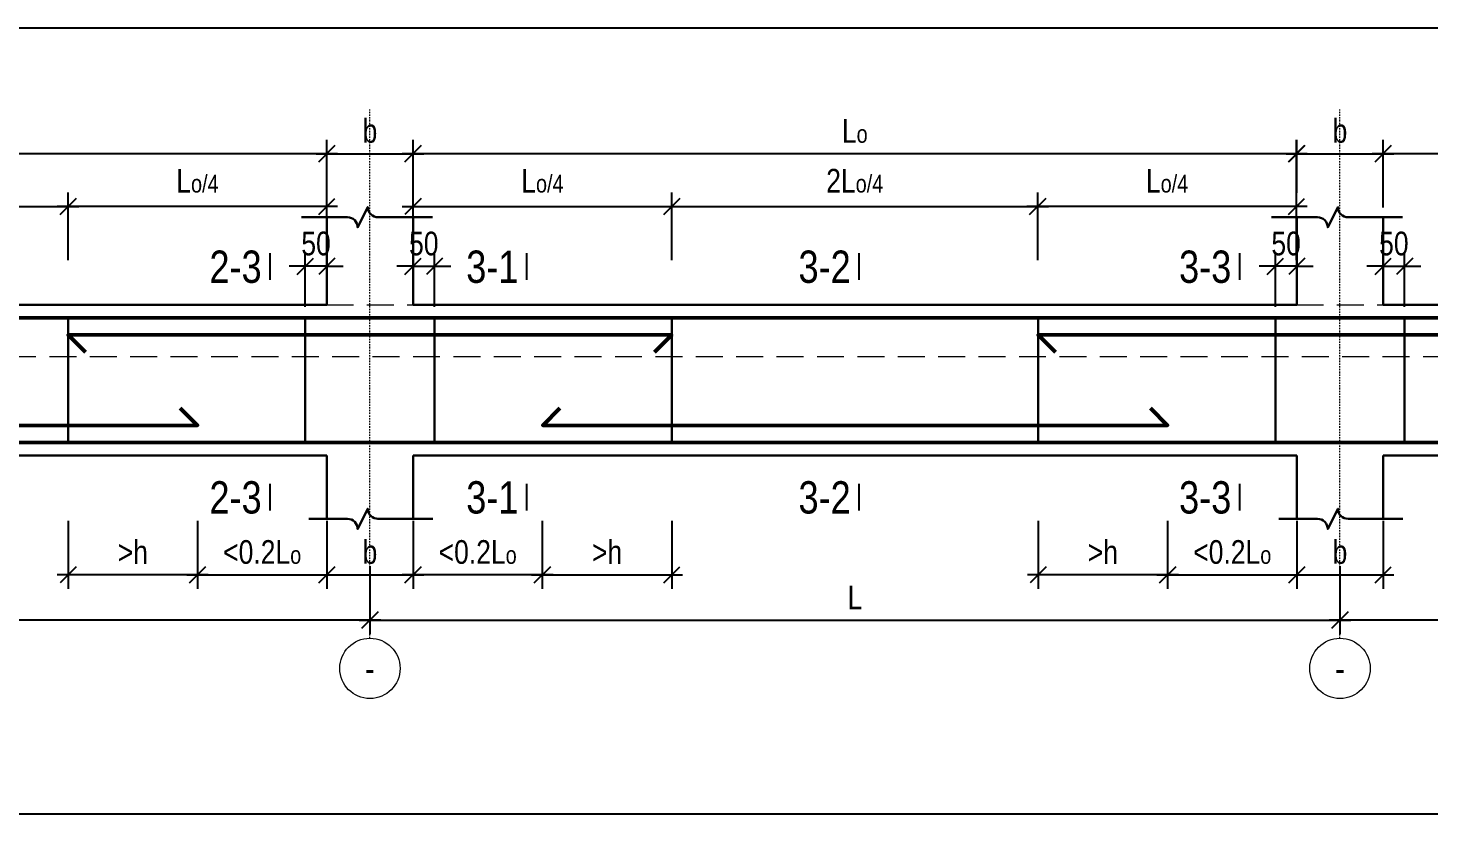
# Model space of a CAD drawing. Header units: millimetres. Extents: x -205508 to -110432, y 549193 to 571297.
# Drawn here: x -152762 to -149511, y 558925 to 560750 of the extents above; entities that cross this region are included whole.
import ezdxf
from ezdxf.enums import TextEntityAlignment as Align

# ---------------------------------------------------------------- set-up
doc = ezdxf.new("R2010")
doc.units = ezdxf.units.MM
doc.header["$LTSCALE"] = 25
doc.header["$MEASUREMENT"] = 0
doc.header["$PDSIZE"] = 50
for name, pattern in [('AUDIT_I_131119094342-0', [0]), ('CENTER2', [28.575, 19.05, -3.175, 3.175, -3.175]), ('DASHDOT', [1, 0.5, -0.25, 0, -0.25]), ('DASHED2', [0.375, 0.25, -0.125])]:
    doc.linetypes.add(name, pattern=pattern)
for name, color, linetype in [('AC', 200, 'Continuous'), ('dai', 3, 'AUDIT_I_131119094342-0'), ('khung', 6, 'Continuous'), ('kich thuoc', 251, 'Continuous'), ('TRUC', 8, 'CENTER2')]:
    doc.layers.add(name, color=color, linetype=linetype)
for name, color, linetype, lineweight in [('DCE_MCZiCZac', 250, 'Continuous', 13), ('S-Beam-Hidden', 14, 'DASHED2', 5), ('S-Boundary', 2, 'Continuous', 30), ('S-Grid line', 146, 'DASHDOT', 20), ('S-hoops', 3, 'Continuous', 30), ('S-Notes', 7, 'Continuous', 20), ('S-Rebar-B', 4, 'Continuous', 50)]:
    doc.layers.add(name, color=color, linetype=linetype, lineweight=lineweight)
doc.styles.add('roman', font='vnih____.shx', dxfattribs={"width": 0.8})
doc.styles.add('Simplex', font='arial.ttf', dxfattribs={"width": 0.8})
doc.styles.add('Simplex- GCC', font='arial.ttf', dxfattribs={"width": 0.8})
doc.styles.add('simplex1', font='simplex.shx', dxfattribs={"width": 0.8})
doc.dimstyles.new('ISO-25', dxfattribs={"dimscale": 25, "dimtxt": 2.2, "dimasz": 1.5, "dimexe": 1.3, "dimexo": 1, "dimgap": 1, "dimtad": 1, "dimdec": 0, "dimtxsty": 'Simplex- GCC', "dimblk": 'OBLIQUE', "dimcen": 2.5, "dimdle": 1, "dimclrd": 8, "dimclre": 8, "dimclrt": 7, "dimadec": 0, "dimazin": 0, "dimtfac": 1, "dimtdec": 0, "dimtix": 1, "dimtmove": 0, "dimatfit": 3, "dimfxl": 5, "dimfxlon": 1, "dimarcsym": 0})

# ---------------------------------------------------------------- blocks, each defined once
blk = doc.blocks.new('5span')
at = {"layer": 'S-Boundary', "ltscale": 20}
for p, q in [((4500, 350), (4500, 553.2)), ((4700, 350), (4700, 553.2)), ((6751, 350), (6751, 553.2)), ((6951, 350), (6951, 553.2)), ((2450, 350), (4500, 350)), ((4700, 350), (6751, 350)), ((6951, 350), (7321.6, 350)), ((2450, 0), (4500, 0)), ((4500, -147.1), (4500, 0)), ((4700, 0), (6751, 0)), ((4700, -147.1), (4700, 0)), ((6751, -147.1), (6751, 0)), ((6951, 0), (7321.6, 0)), ((6951, -147.1), (6951, 0))]:
    blk.add_line(p, q, dxfattribs=at)
at = {"layer": 'S-Boundary', "color": 251, "true_color": 0x636466}
for points in [[(4441.3, 553.2), (4547.9, 553.2, -0.414214), (4571.5, 529.6), (4595.1, 576.8, 0.414214), (4618.7, 553.2), (4745.3, 553.2)], [(6692.3, 553.2), (6798.9, 553.2, -0.414214), (6822.5, 529.6), (6846.1, 576.8, 0.414214), (6869.7, 553.2), (6996.3, 553.2)], [(4458.1, -147.1), (4547.9, -147.1, -0.414214), (4571.5, -170.7), (4595.1, -123.5, 0.414214), (4618.7, -147.1), (4745.9, -147.1)], [(6709.1, -147.1), (6798.9, -147.1, -0.414214), (6822.5, -170.7), (6846.1, -123.5, 0.414214), (6869.7, -147.1), (6996.9, -147.1)]]:
    blk.add_lwpolyline(points, format="xyb", dxfattribs=at)
at = {"layer": 'S-Grid line', "ltscale": 0.25}
for p, q in [((4600, -424.3), (4600, 803.6)), ((6851, -424.3), (6851, 803.6))]:
    blk.add_line(p, q, dxfattribs=at)
at = {"layer": 'S-Grid line', "color": 2, "linetype": 'Continuous', "ltscale": 0.5}
for centre in [(4600, -494.3), (6851, -494.3)]:
    blk.add_circle(centre, 70, dxfattribs=at)
at = {"layer": 'S-Grid line', "color": 3, "linetype": 'DASHED2', "ltscale": 0.5, "style": 'roman', "width": 0.8}
for p in [(4600, -494.3), (6851, -494.3)]:
    blk.add_text('-', height=62.5, dxfattribs=at).set_placement(p, align=Align.MIDDLE)
blk = doc.blocks.new('_Oblique')
at = {"color": 4, "linetype": 'ByBlock', "lineweight": -2}
blk.add_line((-0.5, -0.5), (0.5, 0.5), dxfattribs=at)
blk = doc.blocks.new('*D261')
at = {"layer": 'Defpoints', "color": 0, "ltscale": 20, "transparency": 16777216}
for p in [(-152669.1, 560335.6), (-153518.2, 560107.2), (-152669.1, 560107.2)]:
    blk.add_point(p, dxfattribs=at)
at = {"layer": 'kich thuoc', "color": 8, "lineweight": -2, "ltscale": 20, "transparency": 16777216}
for p, q in [((-153518.2, 560210.6), (-153518.2, 560368.1)), ((-152669.1, 560210.6), (-152669.1, 560368.1)), ((-153543.2, 560335.6), (-152644.1, 560335.6))]:
    blk.add_line(p, q, dxfattribs=at)
at = {"layer": 'kich thuoc', "color": 8, "lineweight": -2, "ltscale": 20, "transparency": 16777216, "xscale": 37.5, "yscale": 37.5, "zscale": 37.5, "rotation": 180}
blk.add_blockref('_Oblique', (-153518.2, 560335.6), dxfattribs=at)
at = {"layer": 'kich thuoc', "color": 8, "lineweight": -2, "ltscale": 20, "transparency": 16777216, "xscale": 37.5, "yscale": 37.5, "zscale": 37.5}
blk.add_blockref('_Oblique', (-152669.1, 560335.6), dxfattribs=at)
at = {"layer": 'kich thuoc', "color": 7, "ltscale": 20, "transparency": 16777216, "insert": (-153093.7, 560395), "char_height": 55, "attachment_point": 5, "style": 'Simplex- GCC'}
blk.add_mtext('2L{\\H0.75x;o/4}', dxfattribs=at)
blk = doc.blocks.new('*D262')
at = {"layer": 'Defpoints', "color": 0, "ltscale": 20, "transparency": 16777216}
for p in [(-152669.1, 560335.6), (-152669.1, 560107.2), (-152068.7, 560117.1)]:
    blk.add_point(p, dxfattribs=at)
at = {"layer": 'kich thuoc', "color": 8, "lineweight": -2, "ltscale": 20, "transparency": 16777216}
for p, q in [((-152669.1, 560210.6), (-152669.1, 560368.1)), ((-152068.7, 560210.6), (-152068.7, 560368.1)), ((-152043.7, 560335.6), (-152694.1, 560335.6))]:
    blk.add_line(p, q, dxfattribs=at)
at = {"layer": 'kich thuoc', "color": 8, "lineweight": -2, "ltscale": 20, "transparency": 16777216, "xscale": 37.5, "yscale": 37.5, "zscale": 37.5, "rotation": 180}
blk.add_blockref('_Oblique', (-152669.1, 560335.6), dxfattribs=at)
at = {"layer": 'kich thuoc', "color": 8, "lineweight": -2, "ltscale": 20, "transparency": 16777216, "xscale": 37.5, "yscale": 37.5, "zscale": 37.5}
blk.add_blockref('_Oblique', (-152068.7, 560335.6), dxfattribs=at)
at = {"layer": 'kich thuoc', "color": 7, "ltscale": 20, "transparency": 16777216, "insert": (-152368.9, 560395), "char_height": 55, "attachment_point": 5, "style": 'Simplex- GCC'}
blk.add_mtext('L{\\H0.75x;o/4}', dxfattribs=at)
blk = doc.blocks.new('*D264')
at = {"layer": 'DCE_MCZiCZac', "color": 8, "lineweight": -2, "ltscale": 20, "transparency": 16777216}
for p, q in [((-154118.7, 560333), (-154118.7, 560490.5)), ((-152068.7, 560333), (-152068.7, 560490.5)), ((-152043.7, 560458), (-154143.7, 560458))]:
    blk.add_line(p, q, dxfattribs=at)
at = {"layer": 'Defpoints', "color": 0, "ltscale": 20, "transparency": 16777216}
for p in [(-154118.7, 560458), (-154118.7, 560202.2), (-152068.7, 560184.5)]:
    blk.add_point(p, dxfattribs=at)
at = {"layer": 'DCE_MCZiCZac', "color": 8, "lineweight": -2, "ltscale": 20, "transparency": 16777216, "xscale": 37.5, "yscale": 37.5, "zscale": 37.5, "rotation": 180}
blk.add_blockref('_Oblique', (-154118.7, 560458), dxfattribs=at)
at = {"layer": 'DCE_MCZiCZac', "color": 8, "lineweight": -2, "ltscale": 20, "transparency": 16777216, "xscale": 37.5, "yscale": 37.5, "zscale": 37.5}
blk.add_blockref('_Oblique', (-152068.7, 560458), dxfattribs=at)
at = {"layer": 'DCE_MCZiCZac', "color": 7, "ltscale": 20, "transparency": 16777216, "insert": (-153093.7, 560510.5), "char_height": 55, "attachment_point": 5, "style": 'Simplex- GCC'}
blk.add_mtext('L{\\H0.75x;o}', dxfattribs=at)
blk = doc.blocks.new('*D265')
at = {"layer": 'DCE_MCZiCZac', "color": 8, "lineweight": -2, "ltscale": 20, "transparency": 16777216}
for p, q in [((-152669.1, 559605.3), (-152669.1, 559447.8)), ((-152368.7, 559605.3), (-152368.7, 559447.8)), ((-152343.7, 559480.3), (-152694.1, 559480.3))]:
    blk.add_line(p, q, dxfattribs=at)
at = {"layer": 'Defpoints', "color": 0, "ltscale": 20, "transparency": 16777216}
for p in [(-152368.7, 559787.2), (-152669.1, 559757.2), (-152669.1, 559480.3)]:
    blk.add_point(p, dxfattribs=at)
at = {"layer": 'DCE_MCZiCZac', "color": 8, "lineweight": -2, "ltscale": 20, "transparency": 16777216, "xscale": 37.5, "yscale": 37.5, "zscale": 37.5, "rotation": 180}
blk.add_blockref('_Oblique', (-152669.1, 559480.3), dxfattribs=at)
at = {"layer": 'DCE_MCZiCZac', "color": 8, "lineweight": -2, "ltscale": 20, "transparency": 16777216, "xscale": 37.5, "yscale": 37.5, "zscale": 37.5}
blk.add_blockref('_Oblique', (-152368.7, 559480.3), dxfattribs=at)
at = {"layer": 'DCE_MCZiCZac', "color": 7, "ltscale": 20, "transparency": 16777216, "insert": (-152518.9, 559532.8), "char_height": 55, "attachment_point": 5, "style": 'Simplex- GCC'}
blk.add_mtext('>h', dxfattribs=at)
blk = doc.blocks.new('*D267')
at = {"layer": 'DCE_MCZiCZac', "color": 8, "lineweight": -2, "ltscale": 20, "transparency": 16777216}
for p, q in [((-152368.7, 559605.3), (-152368.7, 559447.8)), ((-152068.7, 559605.3), (-152068.7, 559447.8)), ((-152393.7, 559480.3), (-152043.7, 559480.3))]:
    blk.add_line(p, q, dxfattribs=at)
at = {"layer": 'Defpoints', "color": 0, "ltscale": 20, "transparency": 16777216}
for p in [(-152368.7, 559787.2), (-152068.7, 559683.7), (-152068.7, 559480.3)]:
    blk.add_point(p, dxfattribs=at)
at = {"layer": 'DCE_MCZiCZac', "color": 8, "lineweight": -2, "ltscale": 20, "transparency": 16777216, "xscale": 37.5, "yscale": 37.5, "zscale": 37.5, "rotation": 180}
blk.add_blockref('_Oblique', (-152368.7, 559480.3), dxfattribs=at)
at = {"layer": 'DCE_MCZiCZac', "color": 8, "lineweight": -2, "ltscale": 20, "transparency": 16777216, "xscale": 37.5, "yscale": 37.5, "zscale": 37.5}
blk.add_blockref('_Oblique', (-152068.7, 559480.3), dxfattribs=at)
at = {"layer": 'DCE_MCZiCZac', "color": 7, "ltscale": 20, "transparency": 16777216, "insert": (-152218.7, 559532.8), "char_height": 55, "attachment_point": 5, "style": 'Simplex- GCC'}
blk.add_mtext('<0.2L{\\H0.75x;o}', dxfattribs=at)
blk = doc.blocks.new('*D269')
at = {"layer": 'DCE_MCZiCZac', "color": 8, "lineweight": -2, "ltscale": 20, "transparency": 16777216}
for p, q in [((-152068.7, 560367.5), (-152068.7, 560490.5)), ((-151868.7, 560333), (-151868.7, 560490.5)), ((-152093.7, 560458), (-151843.7, 560458))]:
    blk.add_line(p, q, dxfattribs=at)
at = {"layer": 'Defpoints', "color": 0, "ltscale": 20, "transparency": 16777216}
for p in [(-151868.7, 560458), (-152068.7, 560342.5), (-151868.7, 560165.9)]:
    blk.add_point(p, dxfattribs=at)
at = {"layer": 'DCE_MCZiCZac', "color": 8, "lineweight": -2, "ltscale": 20, "transparency": 16777216, "xscale": 37.5, "yscale": 37.5, "zscale": 37.5, "rotation": 180}
blk.add_blockref('_Oblique', (-152068.7, 560458), dxfattribs=at)
at = {"layer": 'DCE_MCZiCZac', "color": 8, "lineweight": -2, "ltscale": 20, "transparency": 16777216, "xscale": 37.5, "yscale": 37.5, "zscale": 37.5}
blk.add_blockref('_Oblique', (-151868.7, 560458), dxfattribs=at)
at = {"layer": 'DCE_MCZiCZac', "color": 7, "ltscale": 20, "transparency": 16777216, "insert": (-151968.7, 560510.5), "char_height": 55, "attachment_point": 5, "style": 'Simplex- GCC'}
blk.add_mtext('b', dxfattribs=at)
blk = doc.blocks.new('*D270')
at = {"layer": 'DCE_MCZiCZac', "color": 8, "lineweight": -2, "ltscale": 20, "transparency": 16777216}
for p, q in [((-152118.7, 560102.2), (-152118.7, 560229.1)), ((-152068.7, 560153.4), (-152068.7, 560229.1)), ((-152118.7, 560196.6), (-152156.2, 560196.6)), ((-152068.7, 560196.6), (-152118.7, 560196.6)), ((-152068.7, 560196.6), (-152031.2, 560196.6))]:
    blk.add_line(p, q, dxfattribs=at)
at = {"layer": 'Defpoints', "color": 0, "ltscale": 20, "transparency": 16777216}
for p in [(-152118.7, 560196.6), (-152068.7, 560128.4), (-152118.7, 560077.2)]:
    blk.add_point(p, dxfattribs=at)
at = {"layer": 'DCE_MCZiCZac', "color": 8, "lineweight": -2, "ltscale": 20, "transparency": 16777216, "xscale": 37.5, "yscale": 37.5, "zscale": 37.5}
blk.add_blockref('_Oblique', (-152118.7, 560196.6), dxfattribs=at)
at = {"layer": 'DCE_MCZiCZac', "color": 8, "lineweight": -2, "ltscale": 20, "transparency": 16777216, "xscale": 37.5, "yscale": 37.5, "zscale": 37.5, "rotation": 180}
blk.add_blockref('_Oblique', (-152068.7, 560196.6), dxfattribs=at)
at = {"layer": 'DCE_MCZiCZac', "color": 7, "ltscale": 20, "transparency": 16777216, "insert": (-152093.7, 560249.1), "char_height": 55, "attachment_point": 5, "style": 'Simplex- GCC'}
blk.add_mtext('50', dxfattribs=at)
blk = doc.blocks.new('*D271')
at = {"layer": 'DCE_MCZiCZac', "color": 8, "lineweight": -2, "ltscale": 20, "transparency": 16777216}
for p, q in [((-151868.7, 560153.4), (-151868.7, 560229.1)), ((-151818.7, 560102.2), (-151818.7, 560229.1)), ((-151868.7, 560196.6), (-151906.2, 560196.6)), ((-151868.7, 560196.6), (-151818.7, 560196.6)), ((-151818.7, 560196.6), (-151781.2, 560196.6))]:
    blk.add_line(p, q, dxfattribs=at)
at = {"layer": 'Defpoints', "color": 0, "ltscale": 20, "transparency": 16777216}
for p in [(-151818.7, 560196.6), (-151868.7, 560128.4), (-151818.7, 560077.2)]:
    blk.add_point(p, dxfattribs=at)
at = {"layer": 'DCE_MCZiCZac', "color": 8, "lineweight": -2, "ltscale": 20, "transparency": 16777216, "xscale": 37.5, "yscale": 37.5, "zscale": 37.5}
blk.add_blockref('_Oblique', (-151868.7, 560196.6), dxfattribs=at)
at = {"layer": 'DCE_MCZiCZac', "color": 8, "lineweight": -2, "ltscale": 20, "transparency": 16777216, "xscale": 37.5, "yscale": 37.5, "zscale": 37.5, "rotation": 180}
blk.add_blockref('_Oblique', (-151818.7, 560196.6), dxfattribs=at)
at = {"layer": 'DCE_MCZiCZac', "color": 7, "ltscale": 20, "transparency": 16777216, "insert": (-151843.7, 560249.1), "char_height": 55, "attachment_point": 5, "style": 'Simplex- GCC'}
blk.add_mtext('50', dxfattribs=at)
blk = doc.blocks.new('*D272')
at = {"layer": 'Defpoints', "color": 0, "ltscale": 20, "transparency": 16777216}
for p in [(-150419.1, 560335.6), (-151268.2, 560107.2), (-150419.1, 560107.2)]:
    blk.add_point(p, dxfattribs=at)
at = {"layer": 'kich thuoc', "color": 8, "lineweight": -2, "ltscale": 20, "transparency": 16777216}
for p, q in [((-151268.2, 560210.6), (-151268.2, 560368.1)), ((-150419.1, 560210.6), (-150419.1, 560368.1)), ((-151293.2, 560335.6), (-150394.1, 560335.6))]:
    blk.add_line(p, q, dxfattribs=at)
at = {"layer": 'kich thuoc', "color": 8, "lineweight": -2, "ltscale": 20, "transparency": 16777216, "xscale": 37.5, "yscale": 37.5, "zscale": 37.5, "rotation": 180}
blk.add_blockref('_Oblique', (-151268.2, 560335.6), dxfattribs=at)
at = {"layer": 'kich thuoc', "color": 8, "lineweight": -2, "ltscale": 20, "transparency": 16777216, "xscale": 37.5, "yscale": 37.5, "zscale": 37.5}
blk.add_blockref('_Oblique', (-150419.1, 560335.6), dxfattribs=at)
at = {"layer": 'kich thuoc', "color": 7, "ltscale": 20, "transparency": 16777216, "insert": (-150843.7, 560395), "char_height": 55, "attachment_point": 5, "style": 'Simplex- GCC'}
blk.add_mtext('2L{\\H0.75x;o/4}', dxfattribs=at)
blk = doc.blocks.new('*D273')
at = {"layer": 'Defpoints', "color": 0, "ltscale": 20, "transparency": 16777216}
for p in [(-150419.1, 560335.6), (-150419.1, 560107.2), (-149818.7, 560117.1)]:
    blk.add_point(p, dxfattribs=at)
at = {"layer": 'kich thuoc', "color": 8, "lineweight": -2, "ltscale": 20, "transparency": 16777216}
for p, q in [((-150419.1, 560210.6), (-150419.1, 560368.1)), ((-149818.7, 560210.6), (-149818.7, 560368.1)), ((-149793.7, 560335.6), (-150444.1, 560335.6))]:
    blk.add_line(p, q, dxfattribs=at)
at = {"layer": 'kich thuoc', "color": 8, "lineweight": -2, "ltscale": 20, "transparency": 16777216, "xscale": 37.5, "yscale": 37.5, "zscale": 37.5, "rotation": 180}
blk.add_blockref('_Oblique', (-150419.1, 560335.6), dxfattribs=at)
at = {"layer": 'kich thuoc', "color": 8, "lineweight": -2, "ltscale": 20, "transparency": 16777216, "xscale": 37.5, "yscale": 37.5, "zscale": 37.5}
blk.add_blockref('_Oblique', (-149818.7, 560335.6), dxfattribs=at)
at = {"layer": 'kich thuoc', "color": 7, "ltscale": 20, "transparency": 16777216, "insert": (-150118.9, 560395), "char_height": 55, "attachment_point": 5, "style": 'Simplex- GCC'}
blk.add_mtext('L{\\H0.75x;o/4}', dxfattribs=at)
blk = doc.blocks.new('*D274')
at = {"layer": 'Defpoints', "color": 0, "ltscale": 20, "transparency": 16777216}
for p in [(-151268.2, 560335.6), (-151868.7, 560179.8), (-151268.2, 560107.2)]:
    blk.add_point(p, dxfattribs=at)
at = {"layer": 'kich thuoc', "color": 8, "lineweight": -2, "ltscale": 20, "transparency": 16777216}
for p, q in [((-151868.7, 560210.6), (-151868.7, 560368.1)), ((-151268.2, 560210.6), (-151268.2, 560368.1)), ((-151893.7, 560335.6), (-151243.2, 560335.6))]:
    blk.add_line(p, q, dxfattribs=at)
at = {"layer": 'kich thuoc', "color": 8, "lineweight": -2, "ltscale": 20, "transparency": 16777216, "xscale": 37.5, "yscale": 37.5, "zscale": 37.5, "rotation": 180}
blk.add_blockref('_Oblique', (-151868.7, 560335.6), dxfattribs=at)
at = {"layer": 'kich thuoc', "color": 8, "lineweight": -2, "ltscale": 20, "transparency": 16777216, "xscale": 37.5, "yscale": 37.5, "zscale": 37.5}
blk.add_blockref('_Oblique', (-151268.2, 560335.6), dxfattribs=at)
at = {"layer": 'kich thuoc', "color": 7, "ltscale": 20, "transparency": 16777216, "insert": (-151568.4, 560395), "char_height": 55, "attachment_point": 5, "style": 'Simplex- GCC'}
blk.add_mtext('L{\\H0.75x;o/4}', dxfattribs=at)
blk = doc.blocks.new('*D275')
at = {"layer": 'DCE_MCZiCZac', "color": 8, "lineweight": -2, "ltscale": 20, "transparency": 16777216}
for p, q in [((-151868.7, 560333), (-151868.7, 560490.5)), ((-149818.7, 560333), (-149818.7, 560490.5)), ((-149793.7, 560458), (-151893.7, 560458))]:
    blk.add_line(p, q, dxfattribs=at)
at = {"layer": 'Defpoints', "color": 0, "ltscale": 20, "transparency": 16777216}
for p in [(-151868.7, 560458), (-151868.7, 560202.2), (-149818.7, 560184.5)]:
    blk.add_point(p, dxfattribs=at)
at = {"layer": 'DCE_MCZiCZac', "color": 8, "lineweight": -2, "ltscale": 20, "transparency": 16777216, "xscale": 37.5, "yscale": 37.5, "zscale": 37.5, "rotation": 180}
blk.add_blockref('_Oblique', (-151868.7, 560458), dxfattribs=at)
at = {"layer": 'DCE_MCZiCZac', "color": 8, "lineweight": -2, "ltscale": 20, "transparency": 16777216, "xscale": 37.5, "yscale": 37.5, "zscale": 37.5}
blk.add_blockref('_Oblique', (-149818.7, 560458), dxfattribs=at)
at = {"layer": 'DCE_MCZiCZac', "color": 7, "ltscale": 20, "transparency": 16777216, "insert": (-150843.7, 560510.5), "char_height": 55, "attachment_point": 5, "style": 'Simplex- GCC'}
blk.add_mtext('L{\\H0.75x;o}', dxfattribs=at)
blk = doc.blocks.new('*D276')
at = {"layer": 'DCE_MCZiCZac', "color": 8, "lineweight": -2, "ltscale": 20, "transparency": 16777216}
for p, q in [((-149817.7, 560367.5), (-149817.7, 560490.5)), ((-149617.7, 560333), (-149617.7, 560490.5)), ((-149842.7, 560458), (-149592.7, 560458))]:
    blk.add_line(p, q, dxfattribs=at)
at = {"layer": 'Defpoints', "color": 0, "ltscale": 20, "transparency": 16777216}
for p in [(-149617.7, 560458), (-149817.7, 560342.5), (-149617.7, 560165.9)]:
    blk.add_point(p, dxfattribs=at)
at = {"layer": 'DCE_MCZiCZac', "color": 8, "lineweight": -2, "ltscale": 20, "transparency": 16777216, "xscale": 37.5, "yscale": 37.5, "zscale": 37.5, "rotation": 180}
blk.add_blockref('_Oblique', (-149817.7, 560458), dxfattribs=at)
at = {"layer": 'DCE_MCZiCZac', "color": 8, "lineweight": -2, "ltscale": 20, "transparency": 16777216, "xscale": 37.5, "yscale": 37.5, "zscale": 37.5}
blk.add_blockref('_Oblique', (-149617.7, 560458), dxfattribs=at)
at = {"layer": 'DCE_MCZiCZac', "color": 7, "ltscale": 20, "transparency": 16777216, "insert": (-149717.7, 560510.5), "char_height": 55, "attachment_point": 5, "style": 'Simplex- GCC'}
blk.add_mtext('b', dxfattribs=at)
blk = doc.blocks.new('*D277')
at = {"layer": 'DCE_MCZiCZac', "color": 8, "lineweight": -2, "ltscale": 20, "transparency": 16777216}
for p, q in [((-149867.7, 560102.2), (-149867.7, 560229.1)), ((-149817.7, 560153.4), (-149817.7, 560229.1)), ((-149867.7, 560196.6), (-149905.2, 560196.6)), ((-149817.7, 560196.6), (-149867.7, 560196.6)), ((-149817.7, 560196.6), (-149780.2, 560196.6))]:
    blk.add_line(p, q, dxfattribs=at)
at = {"layer": 'Defpoints', "color": 0, "ltscale": 20, "transparency": 16777216}
for p in [(-149867.7, 560196.6), (-149817.7, 560128.4), (-149867.7, 560077.2)]:
    blk.add_point(p, dxfattribs=at)
at = {"layer": 'DCE_MCZiCZac', "color": 8, "lineweight": -2, "ltscale": 20, "transparency": 16777216, "xscale": 37.5, "yscale": 37.5, "zscale": 37.5}
blk.add_blockref('_Oblique', (-149867.7, 560196.6), dxfattribs=at)
at = {"layer": 'DCE_MCZiCZac', "color": 8, "lineweight": -2, "ltscale": 20, "transparency": 16777216, "xscale": 37.5, "yscale": 37.5, "zscale": 37.5, "rotation": 180}
blk.add_blockref('_Oblique', (-149817.7, 560196.6), dxfattribs=at)
at = {"layer": 'DCE_MCZiCZac', "color": 7, "ltscale": 20, "transparency": 16777216, "insert": (-149842.7, 560249.1), "char_height": 55, "attachment_point": 5, "style": 'Simplex- GCC'}
blk.add_mtext('50', dxfattribs=at)
blk = doc.blocks.new('*D278')
at = {"layer": 'DCE_MCZiCZac', "color": 8, "lineweight": -2, "ltscale": 20, "transparency": 16777216}
for p, q in [((-149617.7, 560153.4), (-149617.7, 560229.1)), ((-149567.7, 560102.2), (-149567.7, 560229.1)), ((-149617.7, 560196.6), (-149655.2, 560196.6)), ((-149617.7, 560196.6), (-149567.7, 560196.6)), ((-149567.7, 560196.6), (-149530.2, 560196.6))]:
    blk.add_line(p, q, dxfattribs=at)
at = {"layer": 'Defpoints', "color": 0, "ltscale": 20, "transparency": 16777216}
for p in [(-149567.7, 560196.6), (-149617.7, 560128.4), (-149567.7, 560077.2)]:
    blk.add_point(p, dxfattribs=at)
at = {"layer": 'DCE_MCZiCZac', "color": 8, "lineweight": -2, "ltscale": 20, "transparency": 16777216, "xscale": 37.5, "yscale": 37.5, "zscale": 37.5}
blk.add_blockref('_Oblique', (-149617.7, 560196.6), dxfattribs=at)
at = {"layer": 'DCE_MCZiCZac', "color": 8, "lineweight": -2, "ltscale": 20, "transparency": 16777216, "xscale": 37.5, "yscale": 37.5, "zscale": 37.5, "rotation": 180}
blk.add_blockref('_Oblique', (-149567.7, 560196.6), dxfattribs=at)
at = {"layer": 'DCE_MCZiCZac', "color": 7, "ltscale": 20, "transparency": 16777216, "insert": (-149592.7, 560249.1), "char_height": 55, "attachment_point": 5, "style": 'Simplex- GCC'}
blk.add_mtext('50', dxfattribs=at)
blk = doc.blocks.new('*D279')
at = {"layer": 'DCE_MCZiCZac', "color": 8, "lineweight": -2, "ltscale": 20, "transparency": 16777216}
for p, q in [((-149617.7, 560333), (-149617.7, 560490.5)), ((-149247, 560333), (-149247, 560490.5)), ((-149222, 560458), (-149642.7, 560458))]:
    blk.add_line(p, q, dxfattribs=at)
at = {"layer": 'Defpoints', "color": 0, "ltscale": 20, "transparency": 16777216}
for p in [(-149617.7, 560458), (-149617.7, 560202.2), (-149247, 560139.2)]:
    blk.add_point(p, dxfattribs=at)
at = {"layer": 'DCE_MCZiCZac', "color": 8, "lineweight": -2, "ltscale": 20, "transparency": 16777216, "xscale": 37.5, "yscale": 37.5, "zscale": 37.5, "rotation": 180}
blk.add_blockref('_Oblique', (-149617.7, 560458), dxfattribs=at)
at = {"layer": 'DCE_MCZiCZac', "color": 8, "lineweight": -2, "ltscale": 20, "transparency": 16777216, "xscale": 37.5, "yscale": 37.5, "zscale": 37.5}
blk.add_blockref('_Oblique', (-149247, 560458), dxfattribs=at)
at = {"layer": 'DCE_MCZiCZac', "color": 7, "ltscale": 20, "transparency": 16777216, "insert": (-149432.3, 560510.5), "char_height": 55, "attachment_point": 5, "style": 'Simplex- GCC'}
blk.add_mtext('.', dxfattribs=at)
blk = doc.blocks.new('*D280')
at = {"layer": 'Defpoints', "color": 0, "ltscale": 20, "transparency": 16777216}
for p in [(-154218.7, 559677.4), (-151968.7, 559707.2), (-154218.7, 559375.1)]:
    blk.add_point(p, dxfattribs=at)
at = {"layer": 'kich thuoc', "color": 8, "lineweight": -2, "ltscale": 20, "transparency": 16777216}
for p, q in [((-154218.7, 559500.1), (-154218.7, 559342.6)), ((-151968.7, 559500.1), (-151968.7, 559342.6)), ((-151943.7, 559375.1), (-154243.7, 559375.1))]:
    blk.add_line(p, q, dxfattribs=at)
at = {"layer": 'kich thuoc', "color": 8, "lineweight": -2, "ltscale": 20, "transparency": 16777216, "xscale": 37.5, "yscale": 37.5, "zscale": 37.5, "rotation": 180}
blk.add_blockref('_Oblique', (-154218.7, 559375.1), dxfattribs=at)
at = {"layer": 'kich thuoc', "color": 8, "lineweight": -2, "ltscale": 20, "transparency": 16777216, "xscale": 37.5, "yscale": 37.5, "zscale": 37.5}
blk.add_blockref('_Oblique', (-151968.7, 559375.1), dxfattribs=at)
at = {"layer": 'kich thuoc', "color": 7, "ltscale": 20, "transparency": 16777216, "insert": (-153093.7, 559427.6), "char_height": 55, "attachment_point": 5, "style": 'Simplex- GCC'}
blk.add_mtext('L', dxfattribs=at)
blk = doc.blocks.new('*D281')
at = {"layer": 'Defpoints', "color": 0, "ltscale": 20, "transparency": 16777216}
for p in [(-149717.7, 559715.2), (-151968.7, 559707.2), (-149717.7, 559375.1)]:
    blk.add_point(p, dxfattribs=at)
at = {"layer": 'kich thuoc', "color": 8, "lineweight": -2, "ltscale": 20, "transparency": 16777216}
for p, q in [((-151968.7, 559500.1), (-151968.7, 559342.6)), ((-149717.7, 559500.1), (-149717.7, 559342.6)), ((-151993.7, 559375.1), (-149692.7, 559375.1))]:
    blk.add_line(p, q, dxfattribs=at)
at = {"layer": 'kich thuoc', "color": 8, "lineweight": -2, "ltscale": 20, "transparency": 16777216, "xscale": 37.5, "yscale": 37.5, "zscale": 37.5, "rotation": 180}
blk.add_blockref('_Oblique', (-151968.7, 559375.1), dxfattribs=at)
at = {"layer": 'kich thuoc', "color": 8, "lineweight": -2, "ltscale": 20, "transparency": 16777216, "xscale": 37.5, "yscale": 37.5, "zscale": 37.5}
blk.add_blockref('_Oblique', (-149717.7, 559375.1), dxfattribs=at)
at = {"layer": 'kich thuoc', "color": 7, "ltscale": 20, "transparency": 16777216, "insert": (-150843.2, 559427.6), "char_height": 55, "attachment_point": 5, "style": 'Simplex- GCC'}
blk.add_mtext('L', dxfattribs=at)
blk = doc.blocks.new('*D284')
at = {"layer": 'DCE_MCZiCZac', "color": 8, "lineweight": -2, "ltscale": 20, "transparency": 16777216}
for p, q in [((-151568.7, 559605.3), (-151568.7, 559447.8)), ((-151268.2, 559605.3), (-151268.2, 559447.8)), ((-151593.7, 559480.3), (-151243.2, 559480.3))]:
    blk.add_line(p, q, dxfattribs=at)
at = {"layer": 'Defpoints', "color": 0, "ltscale": 20, "transparency": 16777216}
for p in [(-151568.7, 559787.2), (-151268.2, 559757.2), (-151268.2, 559480.3)]:
    blk.add_point(p, dxfattribs=at)
at = {"layer": 'DCE_MCZiCZac', "color": 8, "lineweight": -2, "ltscale": 20, "transparency": 16777216, "xscale": 37.5, "yscale": 37.5, "zscale": 37.5, "rotation": 180}
blk.add_blockref('_Oblique', (-151568.7, 559480.3), dxfattribs=at)
at = {"layer": 'DCE_MCZiCZac', "color": 8, "lineweight": -2, "ltscale": 20, "transparency": 16777216, "xscale": 37.5, "yscale": 37.5, "zscale": 37.5}
blk.add_blockref('_Oblique', (-151268.2, 559480.3), dxfattribs=at)
at = {"layer": 'DCE_MCZiCZac', "color": 7, "ltscale": 20, "transparency": 16777216, "insert": (-151418.4, 559532.8), "char_height": 55, "attachment_point": 5, "style": 'Simplex- GCC'}
blk.add_mtext('>h', dxfattribs=at)
blk = doc.blocks.new('*D285')
at = {"layer": 'DCE_MCZiCZac', "color": 8, "lineweight": -2, "ltscale": 20, "transparency": 16777216}
for p, q in [((-151868.7, 559605.3), (-151868.7, 559447.8)), ((-151568.7, 559605.3), (-151568.7, 559447.8)), ((-151543.7, 559480.3), (-151893.7, 559480.3))]:
    blk.add_line(p, q, dxfattribs=at)
at = {"layer": 'Defpoints', "color": 0, "ltscale": 20, "transparency": 16777216}
for p in [(-151568.7, 559787.2), (-151868.7, 559718), (-151868.7, 559480.3)]:
    blk.add_point(p, dxfattribs=at)
at = {"layer": 'DCE_MCZiCZac', "color": 8, "lineweight": -2, "ltscale": 20, "transparency": 16777216, "xscale": 37.5, "yscale": 37.5, "zscale": 37.5, "rotation": 180}
blk.add_blockref('_Oblique', (-151868.7, 559480.3), dxfattribs=at)
at = {"layer": 'DCE_MCZiCZac', "color": 8, "lineweight": -2, "ltscale": 20, "transparency": 16777216, "xscale": 37.5, "yscale": 37.5, "zscale": 37.5}
blk.add_blockref('_Oblique', (-151568.7, 559480.3), dxfattribs=at)
at = {"layer": 'DCE_MCZiCZac', "color": 7, "ltscale": 20, "transparency": 16777216, "insert": (-151718.7, 559532.8), "char_height": 55, "attachment_point": 5, "style": 'Simplex- GCC'}
blk.add_mtext('<0.2L{\\H0.75x;o}', dxfattribs=at)
blk = doc.blocks.new('*D286')
at = {"layer": 'DCE_MCZiCZac', "color": 8, "lineweight": -2, "ltscale": 20, "transparency": 16777216}
for p, q in [((-152068.7, 559605.3), (-152068.7, 559447.8)), ((-151868.7, 559605.3), (-151868.7, 559447.8)), ((-152093.7, 559480.3), (-151843.7, 559480.3))]:
    blk.add_line(p, q, dxfattribs=at)
at = {"layer": 'Defpoints', "color": 0, "ltscale": 20, "transparency": 16777216}
for p in [(-152068.7, 559661), (-151868.7, 559661), (-151868.7, 559480.3)]:
    blk.add_point(p, dxfattribs=at)
at = {"layer": 'DCE_MCZiCZac', "color": 8, "lineweight": -2, "ltscale": 20, "transparency": 16777216, "xscale": 37.5, "yscale": 37.5, "zscale": 37.5, "rotation": 180}
blk.add_blockref('_Oblique', (-152068.7, 559480.3), dxfattribs=at)
at = {"layer": 'DCE_MCZiCZac', "color": 8, "lineweight": -2, "ltscale": 20, "transparency": 16777216, "xscale": 37.5, "yscale": 37.5, "zscale": 37.5}
blk.add_blockref('_Oblique', (-151868.7, 559480.3), dxfattribs=at)
at = {"layer": 'DCE_MCZiCZac', "color": 7, "ltscale": 20, "transparency": 16777216, "insert": (-151968.7, 559532.8), "char_height": 55, "attachment_point": 5, "style": 'Simplex- GCC'}
blk.add_mtext('b', dxfattribs=at)
blk = doc.blocks.new('*D287')
at = {"layer": 'DCE_MCZiCZac', "color": 8, "lineweight": -2, "ltscale": 20, "transparency": 16777216}
for p, q in [((-150418.1, 559605.3), (-150418.1, 559447.8)), ((-150117.7, 559605.3), (-150117.7, 559447.8)), ((-150092.7, 559480.3), (-150443.1, 559480.3))]:
    blk.add_line(p, q, dxfattribs=at)
at = {"layer": 'Defpoints', "color": 0, "ltscale": 20, "transparency": 16777216}
for p in [(-150117.7, 559787.2), (-150418.1, 559757.2), (-150418.1, 559480.3)]:
    blk.add_point(p, dxfattribs=at)
at = {"layer": 'DCE_MCZiCZac', "color": 8, "lineweight": -2, "ltscale": 20, "transparency": 16777216, "xscale": 37.5, "yscale": 37.5, "zscale": 37.5, "rotation": 180}
blk.add_blockref('_Oblique', (-150418.1, 559480.3), dxfattribs=at)
at = {"layer": 'DCE_MCZiCZac', "color": 8, "lineweight": -2, "ltscale": 20, "transparency": 16777216, "xscale": 37.5, "yscale": 37.5, "zscale": 37.5}
blk.add_blockref('_Oblique', (-150117.7, 559480.3), dxfattribs=at)
at = {"layer": 'DCE_MCZiCZac', "color": 7, "ltscale": 20, "transparency": 16777216, "insert": (-150267.9, 559532.8), "char_height": 55, "attachment_point": 5, "style": 'Simplex- GCC'}
blk.add_mtext('>h', dxfattribs=at)
blk = doc.blocks.new('*D288')
at = {"layer": 'DCE_MCZiCZac', "color": 8, "lineweight": -2, "ltscale": 20, "transparency": 16777216}
for p, q in [((-150117.7, 559605.3), (-150117.7, 559447.8)), ((-149817.7, 559605.3), (-149817.7, 559447.8)), ((-150142.7, 559480.3), (-149792.7, 559480.3))]:
    blk.add_line(p, q, dxfattribs=at)
at = {"layer": 'Defpoints', "color": 0, "ltscale": 20, "transparency": 16777216}
for p in [(-150117.7, 559787.2), (-149817.7, 559683.7), (-149817.7, 559480.3)]:
    blk.add_point(p, dxfattribs=at)
at = {"layer": 'DCE_MCZiCZac', "color": 8, "lineweight": -2, "ltscale": 20, "transparency": 16777216, "xscale": 37.5, "yscale": 37.5, "zscale": 37.5, "rotation": 180}
blk.add_blockref('_Oblique', (-150117.7, 559480.3), dxfattribs=at)
at = {"layer": 'DCE_MCZiCZac', "color": 8, "lineweight": -2, "ltscale": 20, "transparency": 16777216, "xscale": 37.5, "yscale": 37.5, "zscale": 37.5}
blk.add_blockref('_Oblique', (-149817.7, 559480.3), dxfattribs=at)
at = {"layer": 'DCE_MCZiCZac', "color": 7, "ltscale": 20, "transparency": 16777216, "insert": (-149967.7, 559532.8), "char_height": 55, "attachment_point": 5, "style": 'Simplex- GCC'}
blk.add_mtext('<0.2L{\\H0.75x;o}', dxfattribs=at)
blk = doc.blocks.new('*D289')
at = {"layer": 'DCE_MCZiCZac', "color": 8, "lineweight": -2, "ltscale": 20, "transparency": 16777216}
for p, q in [((-149817.7, 559605.3), (-149817.7, 559447.8)), ((-149617.7, 559605.3), (-149617.7, 559447.8)), ((-149842.7, 559480.3), (-149592.7, 559480.3))]:
    blk.add_line(p, q, dxfattribs=at)
at = {"layer": 'Defpoints', "color": 0, "ltscale": 20, "transparency": 16777216}
for p in [(-149817.7, 559661), (-149617.7, 559661), (-149617.7, 559480.3)]:
    blk.add_point(p, dxfattribs=at)
at = {"layer": 'DCE_MCZiCZac', "color": 8, "lineweight": -2, "ltscale": 20, "transparency": 16777216, "xscale": 37.5, "yscale": 37.5, "zscale": 37.5, "rotation": 180}
blk.add_blockref('_Oblique', (-149817.7, 559480.3), dxfattribs=at)
at = {"layer": 'DCE_MCZiCZac', "color": 8, "lineweight": -2, "ltscale": 20, "transparency": 16777216, "xscale": 37.5, "yscale": 37.5, "zscale": 37.5}
blk.add_blockref('_Oblique', (-149617.7, 559480.3), dxfattribs=at)
at = {"layer": 'DCE_MCZiCZac', "color": 7, "ltscale": 20, "transparency": 16777216, "insert": (-149717.7, 559532.8), "char_height": 55, "attachment_point": 5, "style": 'Simplex- GCC'}
blk.add_mtext('b', dxfattribs=at)
blk = doc.blocks.new('SEC')
at = {"layer": 'khung', "color": 6, "linetype": 'Continuous', "ltscale": 0.5}
blk.add_line((0, -30.9), (0, 30.9), dxfattribs=at)
at = {"layer": 'TRUC', "color": 6, "style": 'simplex1', "width": 0.8}
blk.add_attdef('TEXT', text='', height=5, dxfattribs=at).set_placement((-1.6, 0), align=Align.MIDDLE_RIGHT)
blk = doc.blocks.new('*D349')
at = {"layer": 'DCE_MCZiCZac', "color": 8, "lineweight": -2, "ltscale": 20, "transparency": 16777216}
for p, q in [((-149717.7, 559500.1), (-149717.7, 559342.6)), ((-149247, 559500.1), (-149247, 559342.6)), ((-149222, 559375.1), (-149742.7, 559375.1))]:
    blk.add_line(p, q, dxfattribs=at)
at = {"layer": 'Defpoints', "color": 0, "ltscale": 20, "transparency": 16777216}
for p in [(-149247, 559757.2), (-149717.7, 559631), (-149717.7, 559375.1)]:
    blk.add_point(p, dxfattribs=at)
at = {"layer": 'DCE_MCZiCZac', "color": 8, "lineweight": -2, "ltscale": 20, "transparency": 16777216, "xscale": 37.5, "yscale": 37.5, "zscale": 37.5, "rotation": 180}
blk.add_blockref('_Oblique', (-149717.7, 559375.1), dxfattribs=at)
at = {"layer": 'DCE_MCZiCZac', "color": 8, "lineweight": -2, "ltscale": 20, "transparency": 16777216, "xscale": 37.5, "yscale": 37.5, "zscale": 37.5}
blk.add_blockref('_Oblique', (-149247, 559375.1), dxfattribs=at)
at = {"layer": 'DCE_MCZiCZac', "color": 7, "ltscale": 20, "transparency": 16777216, "insert": (-149482.3, 559427.6), "char_height": 55, "attachment_point": 5, "style": 'Simplex- GCC'}
blk.add_mtext('.', dxfattribs=at)

msp = doc.modelspace()

# ---------------------------------------------------------------- linework, layer by layer
at = {"layer": 'AC', "color": 0, "ltscale": 20}
msp.add_line((-162391.5, 560749.9), (-147391.5, 560749.9), dxfattribs=at)
at = {"layer": 'AC', "color": 4, "ltscale": 20}
msp.add_line((-162391.5, 558924.8), (-147391.5, 558924.8), dxfattribs=at)
at = {"layer": 'S-Beam-Hidden', "ltscale": 10}
for p, q in [((-152069.7, 560107.2), (-151867.7, 560107.2)), ((-149818.7, 560107.2), (-149616.7, 560107.2))]:
    msp.add_line(p, q, dxfattribs=at)
msp.add_lwpolyline([(-154318.7, 559987.2), (-154318.7, 559756.2), (-154118.7, 559756.2), (-154118.7, 559987.2), (-149247, 559987.2)], dxfattribs=at)
at = {"layer": 'S-hoops', "ltscale": 20}
for p, q in [((-152669.1, 560077.2), (-152669.1, 559787.2)), ((-152118.7, 560077.2), (-152118.7, 559787.2)), ((-151818.7, 560077.2), (-151818.7, 559787.2)), ((-151268.2, 560077.2), (-151268.2, 559787.2)), ((-150418.1, 560077.2), (-150418.1, 559787.2)), ((-149867.7, 560077.2), (-149867.7, 559787.2)), ((-149567.7, 560077.2), (-149567.7, 559787.2))]:
    msp.add_line(p, q, dxfattribs=at)
at = {"layer": 'S-Rebar-B', "ltscale": 20}
for p, q in [((-152669.1, 560037.2), (-151268.2, 560037.2)), ((-150418.1, 560037.2), (-149247, 560037.2)), ((-156488.7, 559787.2), (-149247, 559787.2))]:
    msp.add_line(p, q, dxfattribs=at)
msp.add_lwpolyline([(-156538.7, 559635.5), (-156538.7, 560057.2, -0.414214), (-156518.7, 560077.2), (-149247, 560077.2)], format="xyb", dxfattribs=at)
for points in [[(-152629.1, 559997.2), (-152669.1, 560037.2), (-151268.2, 560037.2), (-151308.2, 559997.2)], [(-150378.1, 559997.2), (-150418.1, 560037.2), (-149247, 560037.2)], [(-153778.7, 559867.2), (-153818.7, 559827.2), (-152368.7, 559827.2), (-152408.7, 559867.2)], [(-151527.7, 559867.2), (-151567.7, 559827.2), (-150117.7, 559827.2), (-150157.7, 559867.2)]]:
    msp.add_lwpolyline(points, dxfattribs=at)

# ---------------------------------------------------------------- block references
msp.add_blockref('5span', (-156568.7, 559757.2))
at = {"layer": 'dai'}
ref = msp.add_blockref('SEC', (-152200.3, 560196), dxfattribs=at)
ref.add_attrib('SEC', '2-3', dxfattribs={"layer": 'S-Notes', "color": 1, "height": 75, "style": 'Simplex', "width": 0.8}).set_placement((-152220, 560195.6), align=Align.MIDDLE_RIGHT)
ref = msp.add_blockref('SEC', (-151604.3, 560196), dxfattribs=at)
ref.add_attrib('SEC', '3-1', dxfattribs={"layer": 'S-Notes', "color": 1, "height": 75, "style": 'Simplex', "width": 0.8}).set_placement((-151624.1, 560195.6), align=Align.MIDDLE_RIGHT)
ref = msp.add_blockref('SEC', (-150833.3, 560196), dxfattribs=at)
ref.add_attrib('SEC', '3-2', dxfattribs={"layer": 'S-Notes', "color": 1, "height": 75, "style": 'Simplex', "width": 0.8}).set_placement((-150853.1, 560195.6), align=Align.MIDDLE_RIGHT)
ref = msp.add_blockref('SEC', (-149950.3, 560196), dxfattribs=at)
ref.add_attrib('SEC', '3-3', dxfattribs={"layer": 'S-Notes', "color": 1, "height": 75, "style": 'Simplex', "width": 0.8}).set_placement((-149970, 560195.6), align=Align.MIDDLE_RIGHT)
ref = msp.add_blockref('SEC', (-152200.3, 559660.5), dxfattribs=at)
ref.add_attrib('SEC', '2-3', dxfattribs={"layer": 'S-Notes', "color": 1, "height": 75, "style": 'Simplex', "width": 0.8}).set_placement((-152220, 559660), align=Align.MIDDLE_RIGHT)
ref = msp.add_blockref('SEC', (-151604.3, 559660.5), dxfattribs=at)
ref.add_attrib('SEC', '3-1', dxfattribs={"layer": 'S-Notes', "color": 1, "height": 75, "style": 'Simplex', "width": 0.8}).set_placement((-151624.1, 559660), align=Align.MIDDLE_RIGHT)
ref = msp.add_blockref('SEC', (-150833.3, 559660.5), dxfattribs=at)
ref.add_attrib('SEC', '3-2', dxfattribs={"layer": 'S-Notes', "color": 1, "height": 75, "style": 'Simplex', "width": 0.8}).set_placement((-150853.1, 559660), align=Align.MIDDLE_RIGHT)
ref = msp.add_blockref('SEC', (-149950.3, 559660.5), dxfattribs=at)
ref.add_attrib('SEC', '3-3', dxfattribs={"layer": 'S-Notes', "color": 1, "height": 75, "style": 'Simplex', "width": 0.8}).set_placement((-149970, 559660), align=Align.MIDDLE_RIGHT)

# ---------------------------------------------------------------- dimensions: what is measured, and where the dimension line sits
at = {"layer": 'DCE_MCZiCZac', "ltscale": 20}
for base, p1, p2, text, picture, middle in [((-154118.7, 560458), (-152068.7, 560184.5), (-154118.7, 560202.2), 'L{\\H0.75x;o}', '*D264', (-153093.7, 560510.5)), ((-151868.7, 560458), (-149818.7, 560184.5), (-151868.7, 560202.2), 'L{\\H0.75x;o}', '*D275', (-150843.7, 560510.5)), ((-149617.7, 560458), (-149247, 560139.2), (-149617.7, 560202.2), '.', '*D279', (-149432.3, 560510.5)), ((-152669.1, 559480.3), (-152368.7, 559787.2), (-152669.1, 559757.2), '>h', '*D265', (-152518.9, 559532.8)), ((-151868.7, 559480.3), (-151568.7, 559787.2), (-151868.7, 559718), '<0.2L{\\H0.75x;o}', '*D285', (-151718.7, 559532.8)), ((-150418.1, 559480.3), (-150117.7, 559787.2), (-150418.1, 559757.2), '>h', '*D287', (-150267.9, 559532.8)), ((-149717.7, 559375.1), (-149247, 559757.2), (-149717.7, 559631), '.', '*D349', (-149482.3, 559427.6))]:
    dim = msp.add_linear_dim(base=base, p1=p1, p2=p2, angle=180, text=text, dimstyle='ISO-25', dxfattribs=at)
    dim.commit()
    dim.dimension.update_dxf_attribs({"geometry": picture, "text_midpoint": middle})
for base, p1, p2, text, picture, middle in [((-151868.7, 560458), (-152068.7, 560342.5), (-151868.7, 560165.9), 'b', '*D269', (-151968.7, 560510.5)), ((-149617.7, 560458), (-149817.7, 560342.5), (-149617.7, 560165.9), 'b', '*D276', (-149717.7, 560510.5)), ((-152068.7, 559480.3), (-152368.7, 559787.2), (-152068.7, 559683.7), '<0.2L{\\H0.75x;o}', '*D267', (-152218.7, 559532.8)), ((-151268.2, 559480.3), (-151568.7, 559787.2), (-151268.2, 559757.2), '>h', '*D284', (-151418.4, 559532.8)), ((-149817.7, 559480.3), (-150117.7, 559787.2), (-149817.7, 559683.7), '<0.2L{\\H0.75x;o}', '*D288', (-149967.7, 559532.8)), ((-151868.7, 559480.3), (-152068.7, 559661), (-151868.7, 559661), 'b', '*D286', (-151968.7, 559532.8)), ((-149617.7, 559480.3), (-149817.7, 559661), (-149617.7, 559661), 'b', '*D289', (-149717.7, 559532.8))]:
    dim = msp.add_linear_dim(base=base, p1=p1, p2=p2, text=text, dimstyle='ISO-25', dxfattribs=at)
    dim.commit()
    dim.dimension.update_dxf_attribs({"geometry": picture, "text_midpoint": middle})
for base, p1, p2, picture, middle in [((-152118.7, 560196.6), (-152068.7, 560128.4), (-152118.7, 560077.2), '*D270', (-152093.7, 560249.1)), ((-149867.7, 560196.6), (-149817.7, 560128.4), (-149867.7, 560077.2), '*D277', (-149842.7, 560249.1))]:
    dim = msp.add_linear_dim(base=base, p1=p1, p2=p2, dimstyle='ISO-25', dxfattribs=at)
    dim.commit()
    dim.dimension.update_dxf_attribs({"geometry": picture, "text_midpoint": middle})
for base, p1, p2, picture, middle in [((-151818.7, 560196.6), (-151868.7, 560128.4), (-151818.7, 560077.2), '*D271', (-151843.7, 560249.1)), ((-149567.7, 560196.6), (-149617.7, 560128.4), (-149567.7, 560077.2), '*D278', (-149592.7, 560249.1))]:
    dim = msp.add_linear_dim(base=base, p1=p1, p2=p2, angle=180, dimstyle='ISO-25', dxfattribs=at)
    dim.commit()
    dim.dimension.update_dxf_attribs({"geometry": picture, "text_midpoint": middle})
at = {"layer": 'kich thuoc', "ltscale": 20}
for base, p1, p2, text, picture, middle in [((-152669.1, 560335.6), (-153518.2, 560107.2), (-152669.1, 560107.2), '2L{\\H0.75x;o/4}', '*D261', (-153093.7, 560395)), ((-151268.2, 560335.6), (-151868.7, 560179.8), (-151268.2, 560107.2), 'L{\\H0.75x;o/4}', '*D274', (-151568.4, 560395)), ((-150419.1, 560335.6), (-151268.2, 560107.2), (-150419.1, 560107.2), '2L{\\H0.75x;o/4}', '*D272', (-150843.7, 560395)), ((-149717.7, 559375.1), (-151968.7, 559707.2), (-149717.7, 559715.2), 'L', '*D281', (-150843.2, 559427.6))]:
    dim = msp.add_linear_dim(base=base, p1=p1, p2=p2, text=text, dimstyle='ISO-25', override={"dimtmove": 1}, dxfattribs=at)
    dim.commit()
    dim.dimension.update_dxf_attribs({"geometry": picture, "text_midpoint": middle})
for base, p1, p2, text, picture, middle in [((-152669.1, 560335.6), (-152068.7, 560117.1), (-152669.1, 560107.2), 'L{\\H0.75x;o/4}', '*D262', (-152368.9, 560395)), ((-150419.1, 560335.6), (-149818.7, 560117.1), (-150419.1, 560107.2), 'L{\\H0.75x;o/4}', '*D273', (-150118.9, 560395)), ((-154218.7, 559375.1), (-151968.7, 559707.2), (-154218.7, 559677.4), 'L', '*D280', (-153093.7, 559427.6))]:
    dim = msp.add_linear_dim(base=base, p1=p1, p2=p2, angle=180, text=text, dimstyle='ISO-25', override={"dimtmove": 1}, dxfattribs=at)
    dim.commit()
    dim.dimension.update_dxf_attribs({"geometry": picture, "text_midpoint": middle})

doc.saveas('drawing.dxf')
